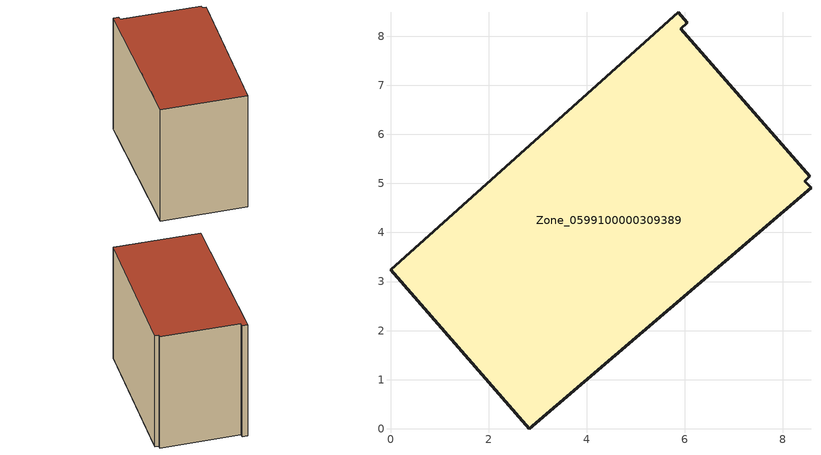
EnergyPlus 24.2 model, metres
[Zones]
Zone_0599100000309389
 floor ground (C_G): 8.57,4.91 2.83,0 0,3.24 5.87,8.49 6.05,8.28 5.92,8.16 8.55,5.15 8.44,5.04 z0
 wall outside (C_F): 5.87,8.49 0,3.24 2.83,0 8.57,4.91 8.44,5.04 8.55,5.15 5.92,8.16 6.05,8.28 5.87,8.49 z0:6.45
 roof outside (C_R): 2.83,0 8.57,4.91 8.44,5.04 8.55,5.15 5.92,8.16 6.05,8.28 5.87,8.49 0,3.24 z6.45
[BUILDING]
Pand.0599100000309389: North Axis=0; Terrain=City; Loads Convergence Tolerance Value=0.04; Temperature Convergence Tolerance Value=0.4; Solar Distribution=FullExterior; Maximum Number of Warmup Days=25; Minimum Number of Warmup Days=1
[Site:Location]
Rotterdam.The.Hague.AP_ZH_NLD Design_Conditions: Latitude=51.96; Longitude=4.45; Time Zone=1; Elevation=-4.5
[SITE:GROUNDTEMPERATURE:BUILDINGSURFACE]
18, 18, 18, 18, 18, 18, 18, 18, 18, 18, 18, 18
[MATERIAL] Thermal Absorptance=0.9; Solar Absorptance=0.7; Visible Absorptance=0.7
Name | Roughness | Thickness | Conductivity | Density | Specific Heat
G.TI.1946 | MediumSmooth | 0.15 | 1 | 540 | 1210
F.TI.1946 | Rough | 0.3 | 0.857143 | 1920 | 840
R.TI.1946 | MediumRough | 0.2 | 0.1 | 1500 | 1000
[CONSTRUCTION]
C_G: G.TI.1946
C_F: F.TI.1946
C_R: R.TI.1946
[ZONE]
Zone_0599100000309389: Type=1; Multiplier=1; Ceiling Height=Autocalculate; Volume=Autocalculate; Floor Area=autocalculate; Part of Total Floor Area=Yes
[ZONEINFILTRATION:DESIGNFLOWRATE]
Infil_Zone_0599100000309389: Zone or ZoneList or Space or SpaceList=Zone_0599100000309389; Schedule=AlwaysOn; Design Flow Rate Calculation Method=Flow/Area; Flow Rate per Floor Area=0.003; Constant Term Coefficient=1; Temperature Term Coefficient=0; Velocity Term Coefficient=0; Velocity Squared Term Coefficient=0
[HVACTEMPLATE:ZONE:IDEALLOADSAIRSYSTEM]
Zone_0599100000309389: Maximum Heating Supply Air Temperature=50; Minimum Cooling Supply Air Temperature=13; Maximum Heating Supply Air Humidity Ratio=0.0156; Minimum Cooling Supply Air Humidity Ratio=0.0077; Heating Limit=NoLimit; Cooling Limit=NoLimit; Dehumidification Control Type=ConstantSensibleHeatRatio; Cooling Sensible Heat Ratio=0.7; Dehumidification Setpoint=60; Humidification Control Type=None; Humidification Setpoint=30; Outdoor Air Method=None; Outdoor Air Flow Rate per Person=0.00944; Outdoor Air Flow Rate per Zone Floor Area=0; Outdoor Air Flow Rate per Zone=0; Demand Controlled Ventilation Type=None; Outdoor Air Economizer Type=NoEconomizer; Heat Recovery Type=None; Sensible Heat Recovery Effectiveness=0.7; Latent Heat Recovery Effectiveness=0.65
[ZONECONTROL:THERMOSTAT]
ThermostatControl_Zone_0599100000309389: Zone or ZoneList=Zone_0599100000309389; Control Type Schedule=DualSetpointControlType; Control 1=Thermostat_Zone_0599100000309389; Temperature Difference Between Cutout And Setpoint=0
[THERMOSTATSETPOINT:DUALSETPOINT]
Thermostat_Zone_0599100000309389: Heating Setpoint Temperature Schedule=HeatingSetpoint_Zone_0599100000309389; Cooling Setpoint Temperature Schedule=CoolingSetpoint_Zone_0599100000309389
[SCHEDULE:COMPACT]
HeatingSetpoint_Zone_0599100000309389: Through: 12/31, For: AllDays, Until: 24:00, 21
CoolingSetpoint_Zone_0599100000309389: Through: 12/31, For: AllDays, Until: 24:00, 24
DualSetpointControlType: Through: 12/31, For: AllDays, Until: 24:00, 4
AlwaysOn: Through: 12/31, For: AllDays, Until: 24:00, 1
